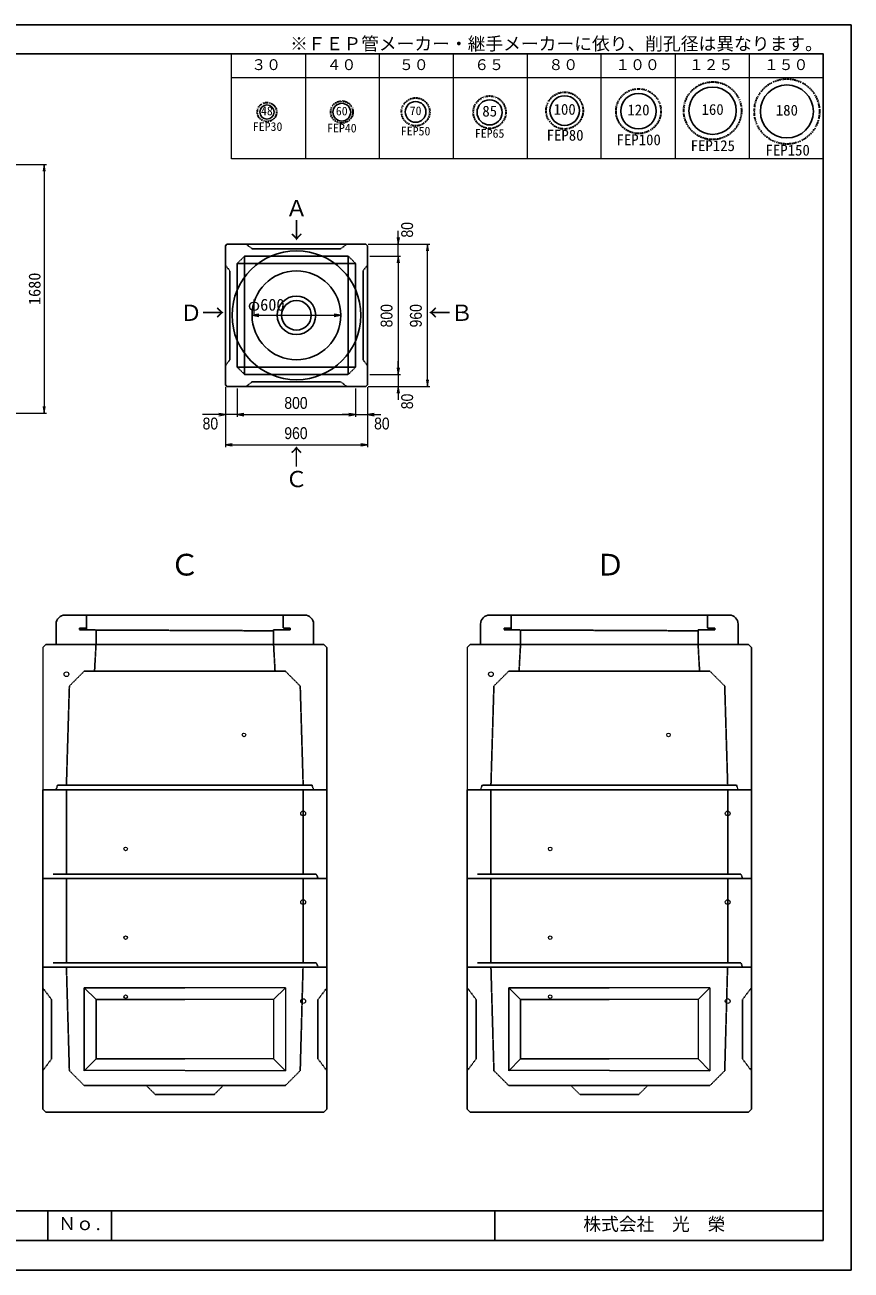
# Model space of a CAD drawing. Units: millimetres, scale not verified. Extents: x -297 to 298, y -210 to 211.
# Drawn here: x 18.7 to 297.9, y -210 to 210.5 of the extents above; entities that cross this region are included whole.
import ezdxf
from ezdxf.enums import TextEntityAlignment as Align

# ---------------------------------------------------------------- set-up
doc = ezdxf.new("R2010")
doc.units = ezdxf.units.MM
doc.linetypes.add('USER1', pattern=[12.95, 6.35, -3.175, 0.25, -3.175])
doc.linetypes.add('USER2', pattern=[4.7625, 3.175, -1.5875])
doc.layers.add('0-0', color=7, linetype='Continuous')
for name, color, linetype, lineweight in [('0-1_0', 9, 'Continuous', 25), ('0-2_dims', 7, 'Continuous', 18), ('0-3_pen1実線', 4, 'Continuous', 13), ('0-4_pen2実線', 3, 'Continuous', 13), ('0-5_pen3実線', 7, 'Continuous', 25), ('0-6_pen4実線', 7, 'Continuous', 25), ('0-7_pen2破線', 3, 'USER2', 25), ('0-8_鉄筋', 7, 'Continuous', 25), ('0-9_draw', 7, 'Continuous', 13)]:
    doc.layers.add(name, color=color, linetype=linetype, lineweight=lineweight)
doc.styles.add('ＭＳ ゴシック', font='')
doc.styles.add('ＭＳ Ｐゴシック', font='')
doc.styles.get('ＭＳ ゴシック').set_extended_font_data('MS Gothic')
doc.styles.get('ＭＳ Ｐゴシック').set_extended_font_data('MS PGothic')

# ---------------------------------------------------------------- blocks, each defined once
blk = doc.blocks.new('部分図 1')
at = {"layer": '0-1_0'}
blk.add_lwpolyline([(0.1, 0.3), (11898.1, 0.3), (11898.1, 8410.3), (0.1, 8410.3)], close=True, dxfattribs=at)
at = {"layer": '0-2_dims'}
for p, q in [((7709.94, 7506.5), (7709.94, 8215.2)), ((8211.94, 7506.5), (8211.94, 8215.2)), ((8710.94, 7506.5), (8710.94, 8215.2)), ((9210.94, 7506.5), (9210.94, 8215.2)), ((9710.94, 7506.5), (9710.94, 8215.2)), ((10209.94, 7506.5), (10209.94, 8215.2)), ((10710.94, 7506.5), (10710.94, 8215.2)), ((11211.94, 7506.5), (11211.94, 8215.2)), ((11708.94, 7506.5), (11708.94, 8215.2)), ((7709.94, 8055.3), (11708.94, 8055.3)), ((11708.94, 7506.5), (7709.94, 7506.5)), ((6070.5, 7468), (6459.5, 7468)), ((6444.5, 7468), (6444.5, 5788)), ((7849.5, 6449), (8449.5, 6449)), ((6130.5, 5788), (6459.5, 5788))]:
    blk.add_line(p, q, dxfattribs=at)
at = {"layer": '0-2_dims', "lineweight": 13}
for p, q in [((8837.5, 6929), (8837.5, 7019)), ((8634.5, 6929), (9050.5, 6929)), ((8634.5, 6929), (8852.5, 6929)), ((8837.5, 6849), (8837.5, 6929)), ((9035.5, 5969), (9035.5, 6929)), ((8644.5, 6849), (8852.5, 6849)), ((8644.5, 6849), (8852.5, 6849)), ((8837.5, 6849), (8837.5, 6049)), ((8837.5, 6849), (8837.5, 6759)), ((8837.5, 6049), (8837.5, 6139)), ((8644.5, 6049), (8852.5, 6049)), ((8644.5, 6049), (8852.5, 6049)), ((8837.5, 6049), (8837.5, 5969)), ((7669.5, 5964), (7669.5, 5559)), ((7669.5, 5964), (7669.5, 5763)), ((7749.5, 5954), (7749.5, 5763)), ((7749.5, 5954), (7749.5, 5763)), ((8549.5, 5954), (8549.5, 5763)), ((8549.5, 5954), (8549.5, 5763)), ((8629.5, 5964), (8629.5, 5559)), ((8629.5, 5964), (8629.5, 5763)), ((8634.5, 5969), (8852.5, 5969)), ((8634.5, 5969), (9050.5, 5969)), ((8837.5, 5969), (8837.5, 5879)), ((7669.5, 5778), (7515.41, 5778)), ((7749.5, 5778), (7669.5, 5778)), ((7749.5, 5778), (8549.5, 5778)), ((7749.5, 5778), (7839.5, 5778)), ((8549.5, 5778), (8459.5, 5778)), ((8549.5, 5778), (8629.5, 5778)), ((8629.5, 5778), (8719.5, 5778)), ((7669.5, 5574), (8629.5, 5574))]:
    blk.add_line(p, q, dxfattribs=at)
at = {"layer": '0-2_dims'}
for points in [[(6452, 7423), (6444.5, 7468), (6437, 7423)], [(7894.5, 6456.5), (7849.5, 6449), (7894.5, 6441.5)], [(8404.5, 6441.5), (8449.5, 6449), (8404.5, 6456.5)], [(6437, 5833), (6444.5, 5788), (6452, 5833)]]:
    blk.add_lwpolyline(points, dxfattribs=at)
at = {"layer": '0-2_dims', "lineweight": 13}
for points in [[(8830, 6974), (8837.5, 6929), (8845, 6974)], [(9043, 6884), (9035.5, 6929), (9028, 6884)], [(8845, 6804), (8837.5, 6849), (8830, 6804)], [(8845, 6804), (8837.5, 6849), (8830, 6804)], [(8830, 6094), (8837.5, 6049), (8845, 6094)], [(8830, 6094), (8837.5, 6049), (8845, 6094)], [(9028, 6014), (9035.5, 5969), (9043, 6014)], [(8845, 5924), (8837.5, 5969), (8830, 5924)], [(7624.5, 5770.5), (7669.5, 5778), (7624.5, 5785.5)], [(7794.5, 5785.5), (7749.5, 5778), (7794.5, 5770.5)], [(7794.5, 5785.5), (7749.5, 5778), (7794.5, 5770.5)], [(8504.5, 5770.5), (8549.5, 5778), (8504.5, 5785.5)], [(8504.5, 5770.5), (8549.5, 5778), (8504.5, 5785.5)], [(8674.5, 5785.5), (8629.5, 5778), (8674.5, 5770.5)], [(7714.5, 5581.5), (7669.5, 5574), (7714.5, 5566.5)], [(8584.5, 5566.5), (8629.5, 5574), (8584.5, 5581.5)]]:
    blk.add_lwpolyline(points, dxfattribs=at)
at = {"layer": '0-3_pen1実線'}
for p, q in [((7995.3, 4318.04), (8001.26, 4324)), ((10864.3, 4318.04), (10870.26, 4324))]:
    blk.add_line(p, q, dxfattribs=at)
at = {"layer": '0-4_pen2実線'}
for p, q in [((8107.3, 4336), (8107.3, 4324)), ((10976.3, 4336), (10976.3, 4324))]:
    blk.add_line(p, q, dxfattribs=at)
for centre, radius in [((6595, 4025), 16), ((9464, 4025), 16), ((7795, 3615), 12), ((10664, 3615), 12), ((8195, 3085.1), 16), ((11064, 3085.1), 16), ((6995, 2845.1), 12), ((9864, 2845.1), 12), ((8195, 2486), 16), ((11064, 2486), 16), ((6995, 2246), 12), ((9864, 2246), 12), ((6995, 1847), 12), ((9864, 1847), 12), ((8195, 1817), 16), ((11064, 1817), 16)]:
    blk.add_circle(centre, radius, dxfattribs=at)
at = {"layer": '0-5_pen3実線'}
for p, q in [((7679.5, 6929), (7669.5, 6919)), ((7669.5, 6919), (7669.5, 5979)), ((8619.5, 6929), (7679.5, 6929)), ((8619.5, 6929), (8629.5, 6919)), ((8629.5, 5979), (8629.5, 6919)), ((7669.5, 5979), (7679.5, 5969)), ((8629.5, 5979), (8619.5, 5969)), ((7679.5, 5969), (8619.5, 5969)), ((6585.3, 4424), (8205.3, 4424)), ((9454.3, 4424), (11074.3, 4424)), ((6525.3, 4364), (6525.3, 4224)), ((8265.3, 4364), (8265.3, 4224)), ((9394.3, 4364), (9394.3, 4224)), ((11134.3, 4364), (11134.3, 4224)), ((8335, 4225), (6455, 4225)), ((8355, 4205), (8335, 4225)), ((8355, 3245), (8355, 4205)), ((11204, 4225), (9324, 4225)), ((11224, 4205), (11204, 4225)), ((11224, 3245), (11224, 4205)), ((6435, 3245.1), (6435, 2645.1)), ((8355, 3245), (6435, 3245)), ((8355, 3245.1), (8355, 2645.1)), ((9304, 3245.1), (9304, 2645.1)), ((11224, 3245), (9304, 3245)), ((11224, 3245.1), (11224, 2645.1)), ((6435, 2646), (6435, 2046)), ((8355, 2645.1), (6435, 2645.1)), ((8355, 2646), (8355, 2046)), ((9304, 2646), (9304, 2046)), ((11224, 2645.1), (9304, 2645.1)), ((11224, 2646), (11224, 2046)), ((6435, 1087), (6435, 2047)), ((8355, 2046), (6435, 2046)), ((8355, 2047), (8355, 1087)), ((9304, 1087), (9304, 2047)), ((11224, 2046), (9304, 2046)), ((11224, 2047), (11224, 1087)), ((7395, 1907), (6715, 1907)), ((6715, 1907), (6795, 1827)), ((6715, 1907), (6715, 1347)), ((10264, 1907), (9584, 1907)), ((9584, 1907), (9664, 1827)), ((9584, 1907), (9584, 1347)), ((7395, 1827), (6795, 1827)), ((6795, 1827), (6795, 1427)), ((10264, 1827), (9664, 1827)), ((9664, 1827), (9664, 1427)), ((6795, 1427), (6715, 1347)), ((8075, 1347), (6717.94, 1349.94)), ((7395, 1427), (6795, 1427)), ((9664, 1427), (9584, 1347)), ((10944, 1347), (9586.94, 1349.94)), ((10264, 1427), (9664, 1427)), ((6435, 1087), (6455, 1067)), ((8335, 1067), (6455, 1067)), ((8355, 1087), (8335, 1067)), ((9304, 1087), (9324, 1067)), ((11204, 1067), (9324, 1067)), ((11224, 1087), (11204, 1067)), ((6900.1, 400.3), (6900.1, 200.3))]:
    blk.add_line(p, q, dxfattribs=at)
for radius in [435, 300, 130, 100]:
    blk.add_circle((8149.5, 6449), radius, dxfattribs=at)
for centre, start, end in [((6585.3, 4364), 90, 180), ((8205.3, 4364), 0, 90), ((9454.3, 4364), 90, 180), ((11074.3, 4364), 0, 90)]:
    blk.add_arc(centre, 60, start, end, dxfattribs=at)
at = {"layer": '0-6_pen4実線'}
for p, q in [((200.1, 400.3), (11709.1, 400.3)), ((6470.1, 400.3), (6470.1, 200.3)), ((9490.1, 400.3), (9490.1, 200.3))]:
    blk.add_line(p, q, dxfattribs=at)
blk.add_lwpolyline([(200.1, 200.3), (11709.1, 200.3), (11709.1, 8215.3), (200.1, 8215.3)], close=True, dxfattribs=at)
at = {"layer": '0-7_pen2破線'}
for p, q in [((7809.5, 6929), (7849.5, 6899)), ((7849.5, 6899), (8449.5, 6899)), ((8489.5, 6929), (8449.5, 6899)), ((7749.5, 6799), (7799.5, 6849)), ((8499.5, 6849), (7799.5, 6849)), ((7799.5, 6849), (7799.5, 6049)), ((8499.5, 6849), (8549.5, 6799)), ((8499.5, 6849), (8499.5, 6049)), ((7669.5, 6789), (7699.5, 6749)), ((7749.5, 6799), (7749.5, 6099)), ((7749.5, 6799), (8549.5, 6799)), ((8549.5, 6099), (8549.5, 6799)), ((8629.5, 6789), (8599.5, 6749)), ((7799.5, 6049), (7749.5, 6099)), ((7749.5, 6099), (8549.5, 6099)), ((8549.5, 6099), (8499.5, 6049)), ((7799.5, 6049), (8499.5, 6049)), ((7809.5, 5969), (7849.5, 5999)), ((7849.5, 5999), (8449.5, 5999)), ((8489.5, 5969), (8449.5, 5999)), ((6731.3, 4424), (6731.3, 4324)), ((8059.3, 4424), (8059.3, 4336)), ((9600.3, 4424), (9600.3, 4324)), ((10928.3, 4424), (10928.3, 4336)), ((6683.3, 4336), (6731.3, 4336)), ((6683.3, 4336), (6683.3, 4324)), ((6683.3, 4324), (7995.3, 4318.04)), ((6795.3, 4324), (6795.3, 4224)), ((7995.3, 4324), (7995.3, 4224)), ((8107.3, 4324), (7995.3, 4324)), ((8107.3, 4336), (8059.3, 4336)), ((9552.3, 4336), (9600.3, 4336)), ((9552.3, 4336), (9552.3, 4324)), ((9552.3, 4324), (10864.3, 4318.04)), ((9664.3, 4324), (9664.3, 4224)), ((10864.3, 4324), (10864.3, 4224)), ((10976.3, 4324), (10864.3, 4324)), ((10976.3, 4336), (10928.3, 4336)), ((6795, 4225), (6785, 4045)), ((8005, 4045), (7995, 4225)), ((9664, 4225), (9654, 4045)), ((10874, 4045), (10864, 4225)), ((6615, 3945), (6715, 4045)), ((7395, 4045), (6715, 4045)), ((8075, 4045), (7395, 4045)), ((8075, 4045), (8175, 3945)), ((9484, 3945), (9584, 4045)), ((10264, 4045), (9584, 4045)), ((10944, 4045), (10264, 4045)), ((10944, 4045), (11044, 3945)), ((6615, 3945), (6595, 3275)), ((8175, 3945), (8195, 3275)), ((9484, 3945), (9464, 3275)), ((11044, 3945), (11064, 3275)), ((6535, 3275), (6525, 3245)), ((7395, 3275), (6535, 3275)), ((6595, 3245.1), (6595, 2675.1)), ((8255, 3275), (7395, 3275)), ((8195, 3245.1), (8195, 2675.1)), ((8255, 3275), (8265, 3245)), ((9404, 3275), (9394, 3245)), ((10264, 3275), (9404, 3275)), ((9464, 3245.1), (9464, 2675.1)), ((11124, 3275), (10264, 3275)), ((11064, 3245.1), (11064, 2675.1)), ((11124, 3275), (11134, 3245)), ((6505, 2675.1), (7395, 2675.1)), ((6595, 2646), (6595, 2076)), ((7395, 2675.1), (8285, 2675.1)), ((8195, 2646), (8195, 2076)), ((8295, 2645.1), (8285, 2675.1)), ((9374, 2675.1), (10264, 2675.1)), ((9464, 2646), (9464, 2076)), ((10264, 2675.1), (11154, 2675.1)), ((11064, 2646), (11064, 2076)), ((11164, 2645.1), (11154, 2675.1)), ((6505, 2076), (7395, 2076)), ((7395, 2076), (8285, 2076)), ((8175, 1347), (8194.18, 2047)), ((8295, 2046), (8285, 2076)), ((9374, 2076), (10264, 2076)), ((10264, 2076), (11154, 2076)), ((11044, 1347), (11063.18, 2047)), ((11164, 2046), (11154, 2076)), ((6435, 1907), (6495, 1827)), ((8355, 1907), (8295, 1827)), ((9304, 1907), (9364, 1827)), ((11224, 1907), (11164, 1827)), ((6495, 1827), (6495, 1427)), ((9364, 1827), (9364, 1427)), ((6495, 1427), (6435, 1347)), ((8075, 1247), (8175, 1347)), ((9364, 1427), (9304, 1347)), ((10944, 1247), (11044, 1347)), ((8075, 1247), (6715, 1247)), ((7195, 1187), (7135, 1247)), ((7595, 1187), (7195, 1187)), ((7595, 1187), (7655, 1247)), ((10944, 1247), (9584, 1247)), ((10064, 1187), (10004, 1247)), ((10464, 1187), (10064, 1187)), ((10464, 1187), (10524, 1247))]:
    blk.add_line(p, q, dxfattribs=at)
for points in [[(7669.5, 6109), (7699.5, 6149), (7699.5, 6749)], [(8629.5, 6109), (8599.5, 6149), (8599.5, 6749)], [(6595, 2047), (6615, 1347), (6715, 1247)], [(9464, 2047), (9484, 1347), (9584, 1247)], [(8295, 1827), (8295, 1427), (8355, 1347)], [(11164, 1827), (11164, 1427), (11224, 1347)]]:
    blk.add_lwpolyline(points, dxfattribs=at)
at = {"layer": '0-8_鉄筋', "color": 1, "linetype": 'USER1', "lineweight": 35}
for centre, radius in [((10962.04, 7830.6), 195), ((11464.04, 7825.6), 220.1), ((8955.04, 7822.7), 95), ((9454.84, 7820.6), 110), ((9962.04, 7831.7), 125), ((10461.04, 7827.6), 151.71), ((7950.04, 7821.7), 65), ((8456.04, 7821.6), 75)]:
    blk.add_circle(centre, radius, dxfattribs=at)
at = {"layer": '0-8_鉄筋', "color": 1}
for centre, radius in [((10962.04, 7830.7), 160), ((11464.04, 7825.7), 179.11), ((9962.04, 7831.7), 100), ((10461.04, 7827.7), 120), ((7950.04, 7821.7), 48), ((8456.04, 7820.7), 60), ((8955.04, 7822.7), 70), ((9455.04, 7819.7), 85)]:
    blk.add_circle(centre, radius, dxfattribs=at)
at = {"layer": '0-9_draw'}
for p, q in [((6435, 4205), (6455, 4225)), ((6435, 4205), (6435, 3245)), ((9304, 4205), (9324, 4225)), ((9304, 4205), (9304, 3245)), ((8075, 1907), (7395, 1907)), ((8075, 1907), (7995, 1827)), ((8075, 1907), (8075, 1347)), ((10944, 1907), (10264, 1907)), ((10944, 1907), (10864, 1827)), ((10944, 1907), (10944, 1347)), ((7995, 1827), (7395, 1827)), ((7995, 1827), (7995, 1427)), ((10864, 1827), (10264, 1827)), ((10864, 1827), (10864, 1427)), ((7995, 1427), (7395, 1427)), ((7995, 1427), (8075, 1347)), ((10864, 1427), (10264, 1427)), ((10864, 1427), (10944, 1347))]:
    blk.add_line(p, q, dxfattribs=at)
at = {"layer": '0-2_dims', "style": 'ＭＳ ゴシック'}
for s, height, p in [('※ＦＥＰ管メーカー・継手メーカーに依り、削孔径は異なります。', 87.98, (8106.76, 8213.13)), ('３０', 73.31, (7844.94, 8083.2)), ('４０', 73.31, (8353.94, 8083.2)), ('５０', 73.31, (8842.94, 8083.2)), ('６５', 73.31, (9351.94, 8083.2)), ('８０', 73.31, (9852.94, 8083.2)), ('１００', 73.31, (10304.94, 8083.2)), ('１２５', 73.31, (10801.94, 8083.2)), ('１５０', 73.31, (11308.94, 8083.2)), ('Ａ', 110, (8075.5, 7085)), ('↓', 110, (8075.5, 6935)), ('φ600', 80.65, (7821, 6456)), ('Ｄ→', 110, (7362.5, 6378)), ('←Ｂ', 110, (9042.5, 6378)), ('↑', 110, (8074.5, 5405)), ('Ｃ', 110, (8074.5, 5255))]:
    blk.add_text(s, height=height, dxfattribs=at).set_placement(p, align=Align.BOTTOM_LEFT)
at = {"layer": '0-2_dims', "style": 'ＭＳ Ｐゴシック', "width": 0.9}
for s, p in [('80', (8961.59, 6974)), ('800', (8822.5, 6367.18)), ('960', (9020.5, 6367.18)), ('80', (8961.59, 5814.91))]:
    blk.add_text(s, height=79.98, rotation=90, dxfattribs=at).set_placement(p, align=Align.BOTTOM_LEFT)
at = {"layer": '0-2_dims', "style": 'ＭＳ ゴシック'}
blk.add_text('1680', height=80.65, rotation=90, dxfattribs=at).set_placement((6444, 6518), align=Align.BOTTOM_LEFT)
at = {"layer": '0-2_dims', "style": 'ＭＳ Ｐゴシック', "width": 0.9}
for s, p in [('800', (8067.68, 5793)), ('80', (7515.41, 5653.91)), ('80', (8674.5, 5653.91)), ('960', (8067.68, 5589))]:
    blk.add_text(s, height=79.98, dxfattribs=at).set_placement(p, align=Align.BOTTOM_LEFT)
at = {"layer": '0-5_pen3実線', "style": 'ＭＳ ゴシック'}
for s, p in [('Ｎｏ.', (6539.8, 243.63)), ('株式会社\u3000光\u3000榮', (10088.1, 240.3))]:
    blk.add_text(s, height=87.98, dxfattribs=at).set_placement(p, align=Align.BOTTOM_LEFT)
at = {"layer": '0-8_鉄筋', "style": 'ＭＳ ゴシック'}
for s, height, p in [('48', 58.65, (7909.84, 7782.6)), ('60', 58.65, (8415.84, 7781.6)), ('70', 58.65, (8914.84, 7783.6)), ('85', 73.31, (9405.84, 7769.4)), ('100', 73.31, (9887.34, 7781.6)), ('120', 73.31, (10386.34, 7777.6)), ('160', 73.31, (10887.34, 7780.6)), ('180', 73.31, (11389.34, 7775.6)), ('FEP30', 58.65, (7855.04, 7676.7)), ('FEP40', 58.65, (8356.84, 7666.5)), ('FEP50', 58.65, (8855.24, 7646.3)), ('FEP65', 58.65, (9355.44, 7630.6)), ('FEP80', 73.31, (9840.44, 7606.5)), ('FEP100', 73.31, (10312.84, 7575.8)), ('FEP125', 73.31, (10813.84, 7536.2)), ('FEP150', 73.31, (11319.84, 7505.8)), ('Ｃ', 146.6, (7293.97, 4647.23)), ('Ｄ', 146.6, (10170.97, 4647.23))]:
    blk.add_text(s, height=height, dxfattribs=at).set_placement(p, align=Align.BOTTOM_LEFT)

msp = doc.modelspace()

# ---------------------------------------------------------------- block references
at = {"layer": '0-0', "xscale": 0.05, "yscale": 0.05}
msp.add_blockref('部分図 1', (-297, -210), dxfattribs=at)

doc.saveas('drawing.dxf')
